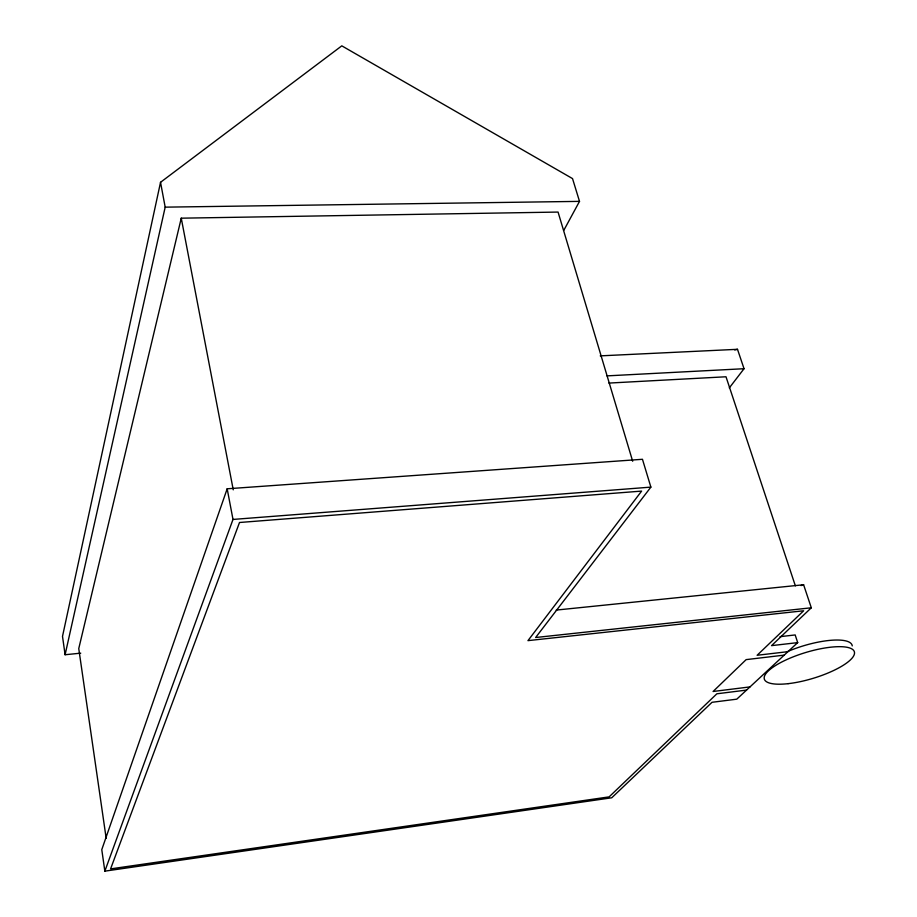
<?xml version="1.0" encoding="UTF-8"?>
<svg xmlns="http://www.w3.org/2000/svg" width="917" height="917" viewBox="0 0 917 917"><rect width="100%" height="100%" fill="white"/><g stroke="black" fill="none" stroke-linecap="round" stroke-linejoin="round"><path stroke-width="1.38" d="M563.829 230.293L579.51 201.373L572.529 178.597L341.8 45.85L160.532 182.3L62.505 636.375L65.096 654.738L80.742 653.156M65.096 654.738L165.186 207.15L160.532 182.3M632.673 461.251L558.063 212.068L181.257 218.177L78.759 648.583L106.177 838.344M556.218 610.08L803.613 584.759L811.304 607.788L535.643 637.51L650.875 487.122L642.462 459.291L227.175 488.795L101.776 849.646L104.847 871.15L611.742 797.779L712.028 702.296L736.775 699.167L797.687 642.622L795.177 634.942L780.058 636.662M104.847 871.15L232.998 519.435L227.175 488.795M729.302 387.914L744.042 368.714L737.497 349.308L600.245 355.865M811.304 607.788L771.541 645.637L797.687 642.622M801.011 585.573L803.613 584.759M734.723 349.962L737.497 349.308M749.98 686.902L713.082 691.487L746.151 659.621L784.207 655.128M746.553 690.088L716.865 693.791L609.129 796.873L110.59 868.892L239.509 522.495L641.613 491.099L527.963 640.639L803.636 610.779L757.121 655.277L787.944 651.666M232.998 519.435L650.875 487.122M608.911 383.077L726 376.772L795.36 585.848M606.974 375.878L744.042 368.714M165.186 207.15L579.51 201.373M181.257 218.177L233.25 489.838M786.454 652.044A46.95 13.572 -16.9 0 1 852.248 645.889M788.093 683.669A47.031 13.434 -16.9 0 0 854.495 652.468A47.031 13.434 -16.9 0 0 785.456 660.183A47.031 13.434 -16.9 0 0 788.093 683.669"/></g></svg>
